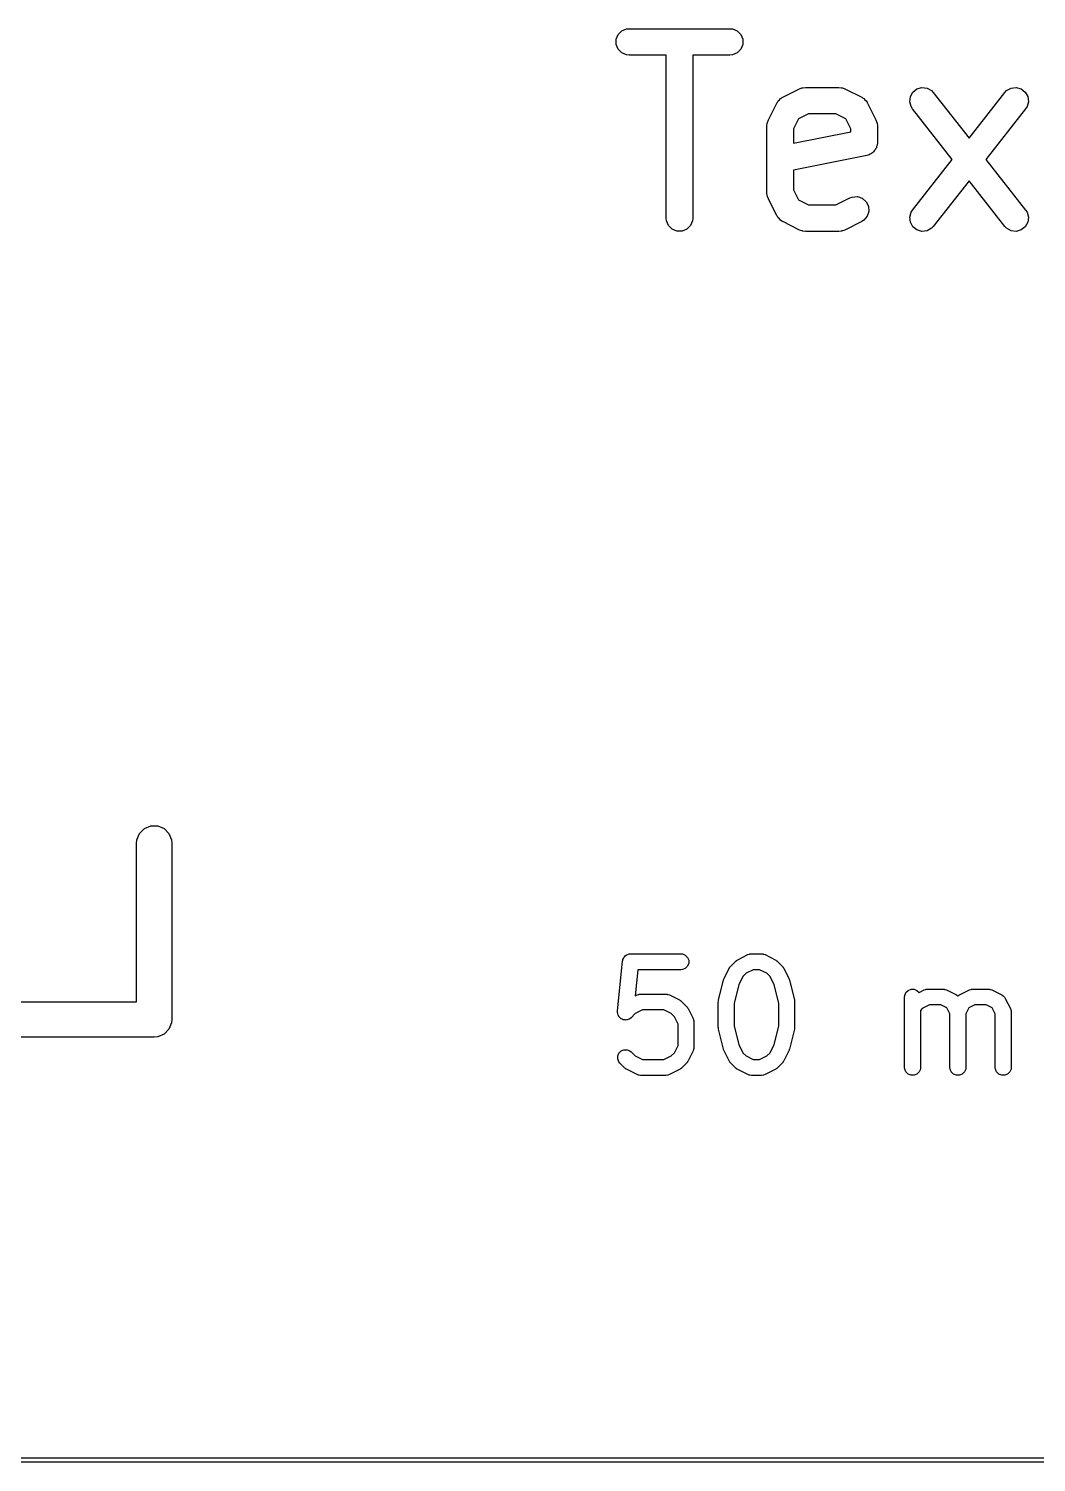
# Model space of a CAD drawing. Header units: millimetres. Extents: x 100 to 200, y -130 to -50.
# Drawn here: x 151.57 to 163.01, y -130.03 to -113.76 of the extents above; entities that cross this region are included whole.
import ezdxf

# ---------------------------------------------------------------- set-up
doc = ezdxf.new("R2010")
doc.units = ezdxf.units.MM
doc.layers.add('BLACK', color=250, linetype='CONTINUOUS')

msp = doc.modelspace()

# ---------------------------------------------------------------- linework, layer by layer
at = {"layer": 'BLACK', "linetype": 'CONTINUOUS'}
for p, q in [((158.240726, -113.880374), (158.263124, -113.826302)), ((158.263124, -113.826302), (158.304508, -113.784918)), ((158.304508, -113.784918), (158.35858, -113.76252)), ((158.35858, -113.76252), (158.387844, -113.759638)), ((158.387844, -113.759638), (159.530701, -113.759638)), ((159.530701, -113.759638), (159.559965, -113.76252)), ((159.559965, -113.76252), (159.614037, -113.784918)), ((159.614037, -113.784918), (159.655421, -113.826302)), ((159.655421, -113.826302), (159.677819, -113.880374)), ((158.240726, -113.938902), (158.240726, -113.880374)), ((158.263124, -113.992974), (158.240726, -113.938902)), ((158.304508, -114.034358), (158.263124, -113.992974)), ((159.655421, -113.992974), (159.614037, -114.034358)), ((159.677819, -113.938902), (159.655421, -113.992974)), ((159.677819, -113.880374), (159.677819, -113.938902)), ((158.35858, -114.056756), (158.304508, -114.034358)), ((158.387844, -114.059638), (158.35858, -114.056756)), ((158.809272, -114.059638), (158.387844, -114.059638)), ((158.809272, -115.909638), (158.809272, -114.059638)), ((159.530701, -114.059638), (159.109272, -114.059638)), ((159.109272, -114.059638), (159.109272, -115.909638)), ((159.559965, -114.056756), (159.530701, -114.059638)), ((159.614037, -114.034358), (159.559965, -114.056756)), ((160.130286, -114.537378), (160.320762, -114.44214)), ((160.320762, -114.44214), (160.348226, -114.43163)), ((160.348226, -114.43163), (160.353601, -114.431248)), ((160.353601, -114.431248), (160.35858, -114.429186)), ((160.35858, -114.429186), (160.387844, -114.426304)), ((160.387844, -114.426304), (160.768797, -114.426304)), ((160.768797, -114.426304), (160.798061, -114.429186)), ((160.798061, -114.429186), (160.803038, -114.431247)), ((160.803038, -114.431247), (160.808416, -114.43163)), ((160.808416, -114.43163), (160.835879, -114.44214)), ((160.835879, -114.44214), (161.026355, -114.537378)), ((161.578595, -114.529721), (161.607275, -114.478702)), ((161.607275, -114.478702), (161.653296, -114.442542)), ((161.653296, -114.442542), (161.709652, -114.426748)), ((161.709652, -114.426748), (161.767761, -114.433721)), ((161.767761, -114.433721), (161.81878, -114.462401)), ((161.81878, -114.462401), (161.839126, -114.483631)), ((161.839126, -114.483631), (162.244987, -115.000181)), ((162.244987, -115.000181), (162.650849, -114.48363)), ((162.650849, -114.48363), (162.671196, -114.4624)), ((162.671196, -114.4624), (162.722214, -114.43372)), ((162.722214, -114.43372), (162.780323, -114.426747)), ((162.780323, -114.426747), (162.836679, -114.442542)), ((162.836679, -114.442542), (162.882701, -114.478702)), ((162.882701, -114.478702), (162.911381, -114.529721)), ((159.967966, -114.794937), (160.063204, -114.60446)), ((160.063204, -114.60446), (160.066284, -114.599565)), ((160.066284, -114.599565), (160.067054, -114.597258)), ((160.067054, -114.597258), (160.069546, -114.594383)), ((160.069546, -114.594383), (160.078869, -114.579574)), ((160.078869, -114.579574), (160.093078, -114.56725)), ((160.093078, -114.56725), (160.1054, -114.553043)), ((160.1054, -114.553043), (160.120205, -114.543723)), ((160.120205, -114.543723), (160.123084, -114.541227)), ((160.123084, -114.541227), (160.125395, -114.540456)), ((160.125395, -114.540456), (160.130286, -114.537378)), ((161.026355, -114.537378), (161.031249, -114.540458)), ((161.031249, -114.540458), (161.033557, -114.541228)), ((161.033557, -114.541228), (161.03643, -114.54372)), ((161.03643, -114.54372), (161.051241, -114.553043)), ((161.051241, -114.553043), (161.063567, -114.567255)), ((161.063567, -114.567255), (161.077772, -114.579575)), ((161.077772, -114.579575), (161.08709, -114.594378)), ((161.08709, -114.594378), (161.089588, -114.597258)), ((161.089588, -114.597258), (161.090358, -114.599569)), ((161.090358, -114.599569), (161.093437, -114.60446)), ((161.093437, -114.60446), (161.188675, -114.794938)), ((161.571622, -114.58783), (161.578595, -114.529721)), ((161.587416, -114.644186), (161.571622, -114.58783)), ((161.60323, -114.668977), (161.587416, -114.644186)), ((162.054224, -115.242971), (161.60323, -114.668977)), ((162.886745, -114.668977), (162.435749, -115.242971)), ((162.902559, -114.644185), (162.886745, -114.668977)), ((162.918354, -114.58783), (162.902559, -114.644185)), ((162.911381, -114.529721), (162.918354, -114.58783)), ((159.95213, -114.862019), (159.955012, -114.832755)), ((159.955012, -114.832755), (159.957074, -114.827776)), ((159.957074, -114.827776), (159.957456, -114.822401)), ((159.957456, -114.822401), (159.967966, -114.794937)), ((160.30917, -114.783345), (160.25213, -114.897428)), ((160.423254, -114.726304), (160.30917, -114.783345)), ((160.733387, -114.726304), (160.423254, -114.726304)), ((160.847469, -114.783345), (160.733387, -114.726304)), ((160.904511, -114.897428), (160.847469, -114.783345)), ((161.188675, -114.794938), (161.199185, -114.822401)), ((161.199185, -114.822401), (161.199566, -114.827776)), ((161.199566, -114.827776), (161.201629, -114.832755)), ((161.201629, -114.832755), (161.204511, -114.862019)), ((159.95213, -115.623923), (159.95213, -114.862019)), ((160.25213, -114.897428), (160.25213, -115.06)), ((160.25213, -115.06), (160.904511, -114.929524)), ((160.904511, -114.929524), (160.904511, -114.897428)), ((161.204511, -114.862019), (161.204511, -115.052495)), ((161.160688, -115.158449), (161.148349, -115.166712)), ((161.168838, -115.146223), (161.160688, -115.158449)), ((161.179231, -115.135831), (161.168838, -115.146223)), ((161.184914, -115.12211), (161.179231, -115.135831)), ((161.193153, -115.109753), (161.184914, -115.12211)), ((161.196004, -115.095336), (161.193153, -115.109753)), ((161.201629, -115.081759), (161.196004, -115.095336)), ((161.204511, -115.052495), (161.201629, -115.081759)), ((161.083774, -115.199613), (160.25213, -115.365941)), ((161.083775, -115.199613), (161.083774, -115.199613)), ((161.083929, -115.199582), (161.083775, -115.199612)), ((161.083775, -115.199612), (161.083775, -115.199613)), ((161.112059, -115.191017), (161.083929, -115.199582)), ((161.12427, -115.182838), (161.112059, -115.191017)), ((161.137847, -115.177215), (161.12427, -115.182838)), ((161.148349, -115.166712), (161.137847, -115.177215)), ((161.60323, -115.816965), (162.054224, -115.242971)), ((162.435749, -115.242971), (162.886745, -115.816965)), ((160.25213, -115.365941), (160.25213, -115.588513)), ((159.955012, -115.653187), (159.95213, -115.623923)), ((160.25213, -115.588513), (160.30917, -115.702596)), ((162.244987, -115.48576), (161.839126, -116.002311)), ((162.650849, -116.002312), (162.244987, -115.48576)), ((159.957074, -115.658165), (159.955012, -115.653187)), ((159.957456, -115.663541), (159.957074, -115.658165)), ((159.967966, -115.691005), (159.957456, -115.663541)), ((160.063204, -115.881482), (159.967966, -115.691005)), ((160.30917, -115.702596), (160.423254, -115.759638)), ((160.423254, -115.759638), (160.733387, -115.759638)), ((160.733387, -115.759638), (160.892191, -115.680236)), ((160.892191, -115.680236), (160.919655, -115.669726)), ((160.919655, -115.669726), (160.978035, -115.665578)), ((160.978035, -115.665578), (161.033557, -115.684085)), ((161.033557, -115.684085), (161.077772, -115.722432)), ((161.077772, -115.722432), (161.103947, -115.774781)), ((161.103947, -115.774781), (161.108095, -115.833161)), ((158.812154, -115.938902), (158.809272, -115.909638)), ((158.834552, -115.992974), (158.812154, -115.938902)), ((159.10639, -115.938902), (159.083992, -115.992974)), ((159.109272, -115.909638), (159.10639, -115.938902)), ((160.066284, -115.886376), (160.063204, -115.881482)), ((160.067054, -115.888684), (160.066284, -115.886376)), ((160.069546, -115.891558), (160.067054, -115.888684)), ((160.078869, -115.906368), (160.069546, -115.891558)), ((160.093078, -115.918691), (160.078869, -115.906368)), ((160.1054, -115.932899), (160.093078, -115.918691)), ((160.120205, -115.942218), (160.1054, -115.932899)), ((160.123084, -115.944715), (160.120205, -115.942218)), ((160.125395, -115.945485), (160.123084, -115.944715)), ((160.130286, -115.948564), (160.125395, -115.945485)), ((160.320762, -116.043802), (160.130286, -115.948564)), ((161.026355, -115.948564), (160.835879, -116.043802)), ((161.051241, -115.932899), (161.026355, -115.948564)), ((161.089588, -115.888684), (161.051241, -115.932899)), ((161.108095, -115.833161), (161.089588, -115.888684)), ((161.571622, -115.898112), (161.587416, -115.841756)), ((161.578595, -115.956221), (161.571622, -115.898112)), ((161.607275, -116.00724), (161.578595, -115.956221)), ((161.587416, -115.841756), (161.60323, -115.816965)), ((162.911381, -115.956221), (162.882701, -116.00724)), ((162.886745, -115.816965), (162.902559, -115.841757)), ((162.902559, -115.841757), (162.918354, -115.898112)), ((162.918354, -115.898112), (162.911381, -115.956221)), ((158.875936, -116.034358), (158.834552, -115.992974)), ((158.930008, -116.056756), (158.875936, -116.034358)), ((158.988536, -116.056756), (158.930008, -116.056756)), ((159.042608, -116.034358), (158.988536, -116.056756)), ((159.083992, -115.992974), (159.042608, -116.034358)), ((160.348226, -116.054312), (160.320762, -116.043802)), ((160.353601, -116.054693), (160.348226, -116.054312)), ((160.35858, -116.056756), (160.353601, -116.054693)), ((160.387844, -116.059638), (160.35858, -116.056756)), ((160.768797, -116.059638), (160.387844, -116.059638)), ((160.798061, -116.056756), (160.768797, -116.059638)), ((160.803038, -116.054694), (160.798061, -116.056756)), ((160.808416, -116.054312), (160.803038, -116.054694)), ((160.835879, -116.043802), (160.808416, -116.054312)), ((161.653296, -116.0434), (161.607275, -116.00724)), ((161.709652, -116.059194), (161.653296, -116.0434)), ((161.767761, -116.052221), (161.709652, -116.059194)), ((161.81878, -116.023541), (161.767761, -116.052221)), ((161.839126, -116.002311), (161.81878, -116.023541)), ((162.671196, -116.023542), (162.650849, -116.002312)), ((162.722214, -116.052222), (162.671196, -116.023542)), ((162.780323, -116.059195), (162.722214, -116.052222)), ((162.836679, -116.0434), (162.780323, -116.059195)), ((162.882701, -116.00724), (162.836679, -116.0434)), ((152.8, -123), (152.803843, -122.960982)), ((152.803843, -122.960982), (152.833706, -122.888886)), ((152.833706, -122.888886), (152.888886, -122.833706)), ((152.888886, -122.833706), (152.960982, -122.803843)), ((152.960982, -122.803843), (153.039018, -122.803843)), ((153.039018, -122.803843), (153.111114, -122.833706)), ((153.111114, -122.833706), (153.166294, -122.888886)), ((153.166294, -122.888886), (153.196157, -122.960982)), ((153.196157, -122.960982), (153.2, -123)), ((152.8, -124.8), (152.8, -123)), ((153.2, -123), (153.2, -125)), ((158.35832, -124.269215), (158.361828, -124.266346)), ((158.361828, -124.266346), (158.374422, -124.262545)), ((158.374422, -124.262545), (158.386577, -124.257511)), ((158.386577, -124.257511), (158.393304, -124.256848)), ((158.393304, -124.256848), (158.395447, -124.256202)), ((158.395447, -124.256202), (158.397641, -124.256421)), ((158.397641, -124.256421), (158.404135, -124.255782)), ((158.404135, -124.255782), (158.975563, -124.255782)), ((158.975563, -124.255782), (158.993121, -124.257511)), ((158.993121, -124.257511), (159.025564, -124.27095)), ((159.621028, -124.322427), (159.735314, -124.265284)), ((159.735314, -124.265284), (159.751791, -124.258978)), ((159.751791, -124.258978), (159.755016, -124.258748)), ((159.755016, -124.258748), (159.758005, -124.257511)), ((159.758005, -124.257511), (159.775563, -124.255782)), ((159.775563, -124.255782), (159.889849, -124.255782)), ((159.889849, -124.255782), (159.907407, -124.257511)), ((159.907407, -124.257511), (159.910395, -124.258748)), ((159.910395, -124.258748), (159.913621, -124.258978)), ((159.913621, -124.258978), (159.930098, -124.265284)), ((159.930098, -124.265284), (160.044385, -124.322427)), ((158.257439, -124.908256), (158.314582, -124.336827)), ((158.314582, -124.336827), (158.315864, -124.33043)), ((158.315864, -124.328224), (158.31672, -124.326155)), ((158.315864, -124.33043), (158.315864, -124.328224)), ((158.31672, -124.326155), (158.318049, -124.319528)), ((158.318049, -124.319528), (158.324268, -124.307933)), ((158.324268, -124.307933), (158.329303, -124.295781)), ((158.329303, -124.295781), (158.332507, -124.292576)), ((158.332507, -124.292576), (158.33465, -124.288583)), ((158.33465, -124.288583), (158.344831, -124.280252)), ((158.344831, -124.280252), (158.354134, -124.27095)), ((158.354134, -124.27095), (158.35832, -124.269215)), ((159.025564, -124.420614), (158.993121, -124.434053)), ((159.025564, -124.27095), (159.050395, -124.295781)), ((159.050395, -124.395783), (159.025564, -124.420614)), ((159.050395, -124.295781), (159.063834, -124.328224)), ((159.063834, -124.36334), (159.050395, -124.395783)), ((159.063834, -124.328224), (159.063834, -124.36334)), ((159.466494, -124.534105), (159.523637, -124.419818)), ((159.523637, -124.419818), (159.528394, -124.412259)), ((159.528394, -124.412259), (159.529303, -124.410066)), ((159.529303, -124.410066), (159.531329, -124.407596)), ((159.531329, -124.407596), (159.533035, -124.404887)), ((159.533035, -124.404887), (159.534832, -124.403328)), ((159.534832, -124.403328), (159.540495, -124.396428)), ((159.540495, -124.396428), (159.597638, -124.339286)), ((159.597638, -124.339286), (159.604537, -124.333623)), ((159.604537, -124.333623), (159.606097, -124.331825)), ((159.606097, -124.331825), (159.608807, -124.330118)), ((159.608807, -124.330118), (159.611276, -124.328093)), ((159.611276, -124.328093), (159.613469, -124.327184)), ((159.613469, -124.327184), (159.621028, -124.322427)), ((160.044385, -124.322427), (160.051943, -124.327184)), ((160.051943, -124.327184), (160.054137, -124.328093)), ((160.054137, -124.328093), (160.056606, -124.330119)), ((160.056606, -124.330119), (160.059316, -124.331825)), ((160.059316, -124.331825), (160.060874, -124.333622)), ((160.060874, -124.333622), (160.067775, -124.339285)), ((160.067775, -124.339285), (160.124917, -124.396428)), ((160.124917, -124.396428), (160.130581, -124.40333)), ((160.130581, -124.40333), (160.132378, -124.404888)), ((160.132378, -124.404888), (160.134082, -124.407595)), ((160.134082, -124.407595), (160.13611, -124.410066)), ((160.13611, -124.410066), (160.137018, -124.41226)), ((160.137018, -124.41226), (160.141777, -124.419819)), ((160.141777, -124.419819), (160.198919, -124.534105)), ((158.485583, -124.435782), (158.4558, -124.733611)), ((158.975563, -124.435782), (158.485583, -124.435782)), ((158.993121, -124.434053), (158.975563, -124.435782)), ((159.402536, -124.781097), (159.459679, -124.552525)), ((159.459679, -124.552525), (159.460142, -124.551229)), ((159.460142, -124.551229), (159.460188, -124.550582)), ((159.460188, -124.550582), (159.462975, -124.543297)), ((159.462975, -124.543297), (159.465615, -124.535911)), ((159.465615, -124.535911), (159.466003, -124.535386)), ((159.466003, -124.535386), (159.466494, -124.534105)), ((159.678101, -124.51338), (159.631909, -124.605764)), ((159.71459, -124.476891), (159.678101, -124.51338)), ((159.796809, -124.435782), (159.71459, -124.476891)), ((159.868604, -124.435782), (159.796809, -124.435782)), ((159.950822, -124.476891), (159.868604, -124.435782)), ((159.98731, -124.513379), (159.950822, -124.476891)), ((160.033502, -124.605765), (159.98731, -124.513379)), ((160.198919, -124.534105), (160.19941, -124.535389)), ((160.19941, -124.535389), (160.199797, -124.535911)), ((160.199797, -124.535911), (160.20243, -124.543282)), ((160.20243, -124.543282), (160.205224, -124.550583)), ((160.205224, -124.550583), (160.205269, -124.551229)), ((160.205269, -124.551229), (160.205733, -124.552526)), ((160.205733, -124.552526), (160.262876, -124.781097)), ((158.4558, -124.733611), (158.478172, -124.722426)), ((158.478172, -124.722426), (158.49465, -124.716121)), ((158.49465, -124.716121), (158.497874, -124.715891)), ((158.497874, -124.715891), (158.500863, -124.714654)), ((158.500863, -124.714654), (158.518421, -124.712925)), ((158.518421, -124.712925), (158.804135, -124.712925)), ((158.804135, -124.712925), (158.821693, -124.714654)), ((158.821693, -124.714654), (158.824681, -124.715891)), ((158.824681, -124.715891), (158.827907, -124.716121)), ((158.827907, -124.716121), (158.844384, -124.722427)), ((158.844384, -124.722427), (158.958671, -124.77957)), ((159.631909, -124.605764), (159.579849, -124.814005)), ((160.085563, -124.814006), (160.033502, -124.605765)), ((161.514135, -124.745782), (161.515864, -124.728224)), ((161.514135, -125.545782), (161.514135, -124.745782)), ((161.515864, -124.728224), (161.529303, -124.695781)), ((161.529303, -124.695781), (161.554134, -124.67095)), ((161.554134, -124.67095), (161.586577, -124.657511)), ((161.586577, -124.657511), (161.621693, -124.657511)), ((161.621693, -124.657511), (161.654136, -124.67095)), ((161.654136, -124.67095), (161.677418, -124.694232)), ((161.677418, -124.694232), (161.735314, -124.665284)), ((161.735314, -124.665284), (161.751791, -124.658978)), ((161.751791, -124.658978), (161.755016, -124.658748)), ((161.755016, -124.658748), (161.758005, -124.657511)), ((161.758005, -124.657511), (161.775563, -124.655782)), ((161.775563, -124.655782), (161.946992, -124.655782)), ((161.946992, -124.655782), (161.96455, -124.657511)), ((161.96455, -124.657511), (161.967538, -124.658748)), ((161.967538, -124.658748), (161.970764, -124.658978)), ((161.970764, -124.658978), (161.987241, -124.665284)), ((161.987241, -124.665284), (162.101528, -124.722427)), ((162.101528, -124.722427), (162.104465, -124.724275)), ((162.104465, -124.724275), (162.105849, -124.724737)), ((162.105849, -124.724737), (162.107571, -124.726231)), ((162.107571, -124.726231), (162.116459, -124.731825)), ((162.116459, -124.731825), (162.11842, -124.734087)), ((162.11842, -124.734087), (162.120383, -124.731825)), ((162.120383, -124.731825), (162.129266, -124.726233)), ((162.129266, -124.726233), (162.130992, -124.724737)), ((162.130992, -124.724737), (162.132378, -124.724274)), ((162.132378, -124.724274), (162.135314, -124.722427)), ((162.135314, -124.722427), (162.2496, -124.665283)), ((162.2496, -124.665283), (162.266078, -124.658978)), ((162.266078, -124.658978), (162.269302, -124.658748)), ((162.269302, -124.658748), (162.272291, -124.657511)), ((162.272291, -124.657511), (162.289849, -124.655782)), ((162.289849, -124.655782), (162.461278, -124.655782)), ((162.461278, -124.655782), (162.478836, -124.657511)), ((162.478836, -124.657511), (162.481824, -124.658748)), ((162.481824, -124.658748), (162.48505, -124.658978)), ((162.48505, -124.658978), (162.501528, -124.665284)), ((162.501528, -124.665284), (162.615813, -124.722427)), ((162.615813, -124.722427), (162.618749, -124.724275)), ((162.618749, -124.724275), (162.620134, -124.724737)), ((162.620134, -124.724737), (162.621858, -124.726232)), ((162.621858, -124.726232), (162.630744, -124.731826)), ((162.630744, -124.731826), (162.638137, -124.740351)), ((162.638137, -124.740351), (162.646663, -124.747745)), ((162.646663, -124.747745), (162.652254, -124.756628)), ((143.2, -124.8), (152.8, -124.8)), ((158.257412, -124.925899), (158.257439, -124.908256)), ((158.539667, -124.892925), (158.457448, -124.934033)), ((158.78289, -124.892925), (158.539667, -124.892925)), ((158.865109, -124.934035), (158.78289, -124.892925)), ((158.958671, -124.77957), (158.966229, -124.784327)), ((158.966229, -124.784327), (158.968423, -124.785236)), ((158.968423, -124.785236), (158.970891, -124.787261)), ((158.970891, -124.787261), (158.973602, -124.788968)), ((158.973602, -124.788968), (158.975161, -124.790766)), ((158.975161, -124.790766), (158.982061, -124.796429)), ((158.982061, -124.796429), (159.039203, -124.853572)), ((159.039203, -124.853572), (159.044867, -124.860473)), ((159.044867, -124.860473), (159.046663, -124.862031)), ((159.046663, -124.862031), (159.048365, -124.864736)), ((159.048365, -124.864736), (159.050396, -124.86721)), ((159.050396, -124.86721), (159.051306, -124.869408)), ((159.051306, -124.869408), (159.056061, -124.876962)), ((159.056061, -124.876962), (159.113205, -124.991248)), ((159.399849, -124.802925), (159.40015, -124.799863)), ((159.399849, -125.08864), (159.399849, -124.802925)), ((159.399955, -124.79855), (159.400927, -124.791975)), ((159.40015, -124.799863), (159.399955, -124.79855)), ((159.400927, -124.791975), (159.401578, -124.785367)), ((159.401578, -124.785367), (159.402085, -124.784141)), ((159.402085, -124.784141), (159.402536, -124.781097)), ((159.579849, -124.814005), (159.579849, -125.077559)), ((160.085563, -125.077559), (160.085563, -124.814006)), ((160.262876, -124.781097), (160.263326, -124.784141)), ((160.263326, -124.784141), (160.263834, -124.785367)), ((160.263834, -124.785367), (160.264484, -124.791975)), ((160.264484, -124.791975), (160.265457, -124.79855)), ((160.265457, -124.79855), (160.265261, -124.799863)), ((160.265261, -124.799863), (160.265563, -124.802925)), ((160.265563, -124.802925), (160.265563, -125.08864)), ((161.71459, -124.876891), (161.694135, -124.897347)), ((161.694135, -124.897347), (161.694135, -125.545782)), ((161.796809, -124.835782), (161.71459, -124.876891)), ((161.925747, -124.835782), (161.796809, -124.835782)), ((161.994196, -124.870007), (161.925747, -124.835782)), ((162.028421, -124.938456), (161.994196, -124.870007)), ((162.242646, -124.870006), (162.208421, -124.938457)), ((162.311095, -124.835782), (162.242646, -124.870006)), ((162.440032, -124.835782), (162.311095, -124.835782)), ((162.508481, -124.870006), (162.440032, -124.835782)), ((162.542706, -124.938456), (162.508481, -124.870006)), ((162.652254, -124.756628), (162.653752, -124.758355)), ((162.653752, -124.758355), (162.654214, -124.759742)), ((162.654214, -124.759742), (162.656061, -124.762676)), ((162.656061, -124.762676), (162.713205, -124.876962)), ((162.713205, -124.876962), (162.71951, -124.89344)), ((162.71951, -124.89344), (162.719739, -124.896664)), ((162.719739, -124.896664), (162.720977, -124.899653)), ((162.720977, -124.899653), (162.722706, -124.917211)), ((162.722706, -124.917211), (162.722706, -125.545782)), ((153.196157, -125.039018), (153.166294, -125.111114)), ((153.2, -125), (153.196157, -125.039018)), ((158.258722, -124.93024), (158.257412, -124.925899)), ((158.258722, -124.934769), (158.258722, -124.93024)), ((158.263754, -124.946919), (158.258722, -124.934769)), ((158.267556, -124.959518), (158.263754, -124.946919)), ((158.270425, -124.963024), (158.267556, -124.959518)), ((158.27216, -124.967213), (158.270425, -124.963024)), ((158.281467, -124.97652), (158.27216, -124.967213)), ((158.289793, -124.986696), (158.281467, -124.97652)), ((158.293784, -124.988837), (158.289793, -124.986696)), ((158.29699, -124.992043), (158.293784, -124.988837)), ((158.309143, -124.997076), (158.29699, -124.992043)), ((158.320738, -125.003297), (158.309143, -124.997076)), ((158.32525, -125.003748), (158.320738, -125.003297)), ((158.329434, -125.005481), (158.32525, -125.003748)), ((158.342579, -125.005481), (158.329434, -125.005481)), ((158.35568, -125.006791), (158.342579, -125.005481)), ((158.360022, -125.005481), (158.35568, -125.006791)), ((158.36455, -125.005481), (158.360022, -125.005481)), ((158.3767, -125.000448), (158.36455, -125.005481)), ((158.389299, -124.996647), (158.3767, -125.000448)), ((158.392805, -124.993777), (158.389299, -124.996647)), ((158.396994, -124.992043), (158.392805, -124.993777)), ((158.410632, -124.980851), (158.396994, -124.992043)), ((158.457448, -124.934033), (158.410632, -124.980851)), ((158.901596, -124.970523), (158.865109, -124.934035)), ((158.942706, -125.052742), (158.901596, -124.970523)), ((158.942706, -125.295965), (158.942706, -125.052742)), ((159.113205, -124.991248), (159.11951, -125.007726)), ((159.11951, -125.007726), (159.119739, -125.01095)), ((159.119739, -125.01095), (159.120977, -125.013939)), ((159.120977, -125.013939), (159.122706, -125.031497)), ((159.122706, -125.031497), (159.122706, -125.317211)), ((159.579849, -125.077559), (159.631909, -125.2858)), ((160.033502, -125.285799), (160.085563, -125.077559)), ((162.028421, -125.545782), (162.028421, -124.938456)), ((162.208421, -124.938457), (162.208421, -125.545782)), ((162.542706, -125.545782), (162.542706, -124.938456)), ((153, -125.2), (103, -125.2)), ((153.039018, -125.196157), (153, -125.2)), ((153.111114, -125.166294), (153.039018, -125.196157)), ((153.166294, -125.111114), (153.111114, -125.166294)), ((159.40015, -125.091701), (159.399849, -125.08864)), ((159.399955, -125.093015), (159.40015, -125.091701)), ((159.400927, -125.099589), (159.399955, -125.093015)), ((159.401578, -125.106198), (159.400927, -125.099589)), ((159.402085, -125.107423), (159.401578, -125.106198)), ((159.402536, -125.110468), (159.402085, -125.107423)), ((159.459679, -125.33904), (159.402536, -125.110468)), ((160.262876, -125.110468), (160.205733, -125.339039)), ((160.263326, -125.107423), (160.262876, -125.110468)), ((160.263834, -125.106198), (160.263326, -125.107423)), ((160.264484, -125.099589), (160.263834, -125.106198)), ((160.265457, -125.093015), (160.264484, -125.099589)), ((160.265563, -125.08864), (160.265261, -125.091701)), ((160.265261, -125.091701), (160.265457, -125.093015)), ((158.258722, -125.413939), (158.27216, -125.381495)), ((158.27216, -125.381495), (158.29699, -125.356665)), ((158.29699, -125.356665), (158.329434, -125.343227)), ((158.329434, -125.343227), (158.36455, -125.343227)), ((158.36455, -125.343227), (158.396994, -125.356665)), ((158.396994, -125.356665), (158.410632, -125.367857)), ((158.410632, -125.367857), (158.457446, -125.414672)), ((158.865109, -125.414671), (158.901596, -125.378184)), ((158.901596, -125.378184), (158.942706, -125.295965)), ((159.113205, -125.35746), (159.056061, -125.471746)), ((159.11951, -125.340982), (159.113205, -125.35746)), ((159.119739, -125.337757), (159.11951, -125.340982)), ((159.120977, -125.334769), (159.119739, -125.337757)), ((159.122706, -125.317211), (159.120977, -125.334769)), ((159.460142, -125.340335), (159.459679, -125.33904)), ((159.460188, -125.340983), (159.460142, -125.340335)), ((159.462975, -125.348267), (159.460188, -125.340983)), ((159.465615, -125.355654), (159.462975, -125.348267)), ((159.466003, -125.356178), (159.465615, -125.355654)), ((159.466494, -125.35746), (159.466003, -125.356178)), ((159.523637, -125.471747), (159.466494, -125.35746)), ((159.631909, -125.2858), (159.678101, -125.378184)), ((159.678101, -125.378184), (159.714589, -125.414672)), ((159.950822, -125.414672), (159.98731, -125.378185)), ((159.98731, -125.378185), (160.033502, -125.285799)), ((160.198919, -125.35746), (160.141777, -125.471746)), ((160.19941, -125.356175), (160.198919, -125.35746)), ((160.199797, -125.355654), (160.19941, -125.356175)), ((160.20243, -125.348282), (160.199797, -125.355654)), ((160.205224, -125.340982), (160.20243, -125.348282)), ((160.205269, -125.340335), (160.205224, -125.340982)), ((160.205733, -125.339039), (160.205269, -125.340335)), ((158.258722, -125.449055), (158.258722, -125.413939)), ((158.27216, -125.481499), (158.258722, -125.449055)), ((158.283352, -125.495137), (158.27216, -125.481499)), ((158.340495, -125.552279), (158.283352, -125.495137)), ((158.347397, -125.557943), (158.340495, -125.552279)), ((158.348955, -125.55974), (158.347397, -125.557943)), ((158.351662, -125.561444), (158.348955, -125.55974)), ((158.354133, -125.563472), (158.351662, -125.561444)), ((158.356327, -125.56438), (158.354133, -125.563472)), ((158.363886, -125.569139), (158.356327, -125.56438)), ((158.457446, -125.414672), (158.539667, -125.455782)), ((158.539667, -125.455782), (158.782888, -125.455782)), ((158.782888, -125.455782), (158.865109, -125.414671)), ((158.966226, -125.564381), (158.958669, -125.569139)), ((158.968423, -125.563472), (158.966226, -125.564381)), ((158.970894, -125.561443), (158.968423, -125.563472)), ((158.973601, -125.55974), (158.970894, -125.561443)), ((158.975158, -125.557943), (158.973601, -125.55974)), ((158.982061, -125.552279), (158.975158, -125.557943)), ((159.039203, -125.495136), (158.982061, -125.552279)), ((159.044867, -125.488234), (159.039203, -125.495136)), ((159.046663, -125.486677), (159.044867, -125.488234)), ((159.048365, -125.483971), (159.046663, -125.486677)), ((159.050396, -125.481498), (159.048365, -125.483971)), ((159.051306, -125.479299), (159.050396, -125.481498)), ((159.056061, -125.471746), (159.051306, -125.479299)), ((159.528394, -125.479305), (159.523637, -125.471747)), ((159.529303, -125.481499), (159.528394, -125.479305)), ((159.531329, -125.483968), (159.529303, -125.481499)), ((159.533035, -125.486678), (159.531329, -125.483968)), ((159.534832, -125.488236), (159.533035, -125.486678)), ((159.540495, -125.495137), (159.534832, -125.488236)), ((159.597638, -125.552279), (159.540495, -125.495137)), ((159.60454, -125.557943), (159.597638, -125.552279)), ((159.606098, -125.55974), (159.60454, -125.557943)), ((159.608805, -125.561444), (159.606098, -125.55974)), ((159.611276, -125.563472), (159.608805, -125.561444)), ((159.61347, -125.56438), (159.611276, -125.563472)), ((159.621029, -125.569139), (159.61347, -125.56438)), ((159.714589, -125.414672), (159.79681, -125.455782)), ((159.79681, -125.455782), (159.868602, -125.455782)), ((159.868602, -125.455782), (159.950822, -125.414672)), ((160.051941, -125.564381), (160.044383, -125.569139)), ((160.054137, -125.563472), (160.051941, -125.564381)), ((160.056609, -125.561443), (160.054137, -125.563472)), ((160.059315, -125.55974), (160.056609, -125.561443)), ((160.060871, -125.557945), (160.059315, -125.55974)), ((160.067775, -125.55228), (160.060871, -125.557945)), ((160.124917, -125.495137), (160.067775, -125.55228)), ((160.130581, -125.488234), (160.124917, -125.495137)), ((160.132378, -125.486677), (160.130581, -125.488234)), ((160.134082, -125.483969), (160.132378, -125.486677)), ((160.13611, -125.481499), (160.134082, -125.483969)), ((160.137018, -125.479304), (160.13611, -125.481499)), ((160.141777, -125.471746), (160.137018, -125.479304)), ((161.515864, -125.56334), (161.514135, -125.545782)), ((161.529303, -125.595783), (161.515864, -125.56334)), ((161.692406, -125.56334), (161.678967, -125.595783)), ((161.694135, -125.545782), (161.692406, -125.56334)), ((162.03015, -125.56334), (162.028421, -125.545782)), ((162.043589, -125.595783), (162.03015, -125.56334)), ((162.206692, -125.56334), (162.193253, -125.595783)), ((162.208421, -125.545782), (162.206692, -125.56334)), ((162.544435, -125.56334), (162.542706, -125.545782)), ((162.557874, -125.595783), (162.544435, -125.56334)), ((162.720977, -125.56334), (162.707538, -125.595783)), ((162.722706, -125.545782), (162.720977, -125.56334)), ((158.478172, -125.626281), (158.363886, -125.569139)), ((158.49465, -125.632586), (158.478172, -125.626281)), ((158.497874, -125.632815), (158.49465, -125.632586)), ((158.500863, -125.634053), (158.497874, -125.632815)), ((158.518421, -125.635782), (158.500863, -125.634053)), ((158.804135, -125.635782), (158.518421, -125.635782)), ((158.821693, -125.634053), (158.804135, -125.635782)), ((158.824681, -125.632815), (158.821693, -125.634053)), ((158.827906, -125.632586), (158.824681, -125.632815)), ((158.844384, -125.626281), (158.827906, -125.632586)), ((158.958669, -125.569139), (158.844384, -125.626281)), ((159.735314, -125.62628), (159.621029, -125.569139)), ((159.751791, -125.632586), (159.735314, -125.62628)), ((159.755016, -125.632815), (159.751791, -125.632586)), ((159.758005, -125.634053), (159.755016, -125.632815)), ((159.775563, -125.635782), (159.758005, -125.634053)), ((159.889849, -125.635782), (159.775563, -125.635782)), ((159.907407, -125.634053), (159.889849, -125.635782)), ((159.910395, -125.632815), (159.907407, -125.634053)), ((159.91362, -125.632586), (159.910395, -125.632815)), ((159.930098, -125.626281), (159.91362, -125.632586)), ((160.044383, -125.569139), (159.930098, -125.626281)), ((161.554134, -125.620614), (161.529303, -125.595783)), ((161.586577, -125.634053), (161.554134, -125.620614)), ((161.621693, -125.634053), (161.586577, -125.634053)), ((161.654136, -125.620614), (161.621693, -125.634053)), ((161.678967, -125.595783), (161.654136, -125.620614)), ((162.06842, -125.620614), (162.043589, -125.595783)), ((162.100863, -125.634053), (162.06842, -125.620614)), ((162.135979, -125.634053), (162.100863, -125.634053)), ((162.168422, -125.620614), (162.135979, -125.634053)), ((162.193253, -125.595783), (162.168422, -125.620614)), ((162.582705, -125.620614), (162.557874, -125.595783)), ((162.615148, -125.634053), (162.582705, -125.620614)), ((162.650264, -125.634053), (162.615148, -125.634053)), ((162.682707, -125.620614), (162.650264, -125.634053)), ((162.707538, -125.595783), (162.682707, -125.620614)), ((200, -130.025), (100, -130.025)), ((100.025, -129.975), (199.975, -129.975))]:
    msp.add_line(p, q, dxfattribs=at)

doc.saveas('drawing.dxf')
